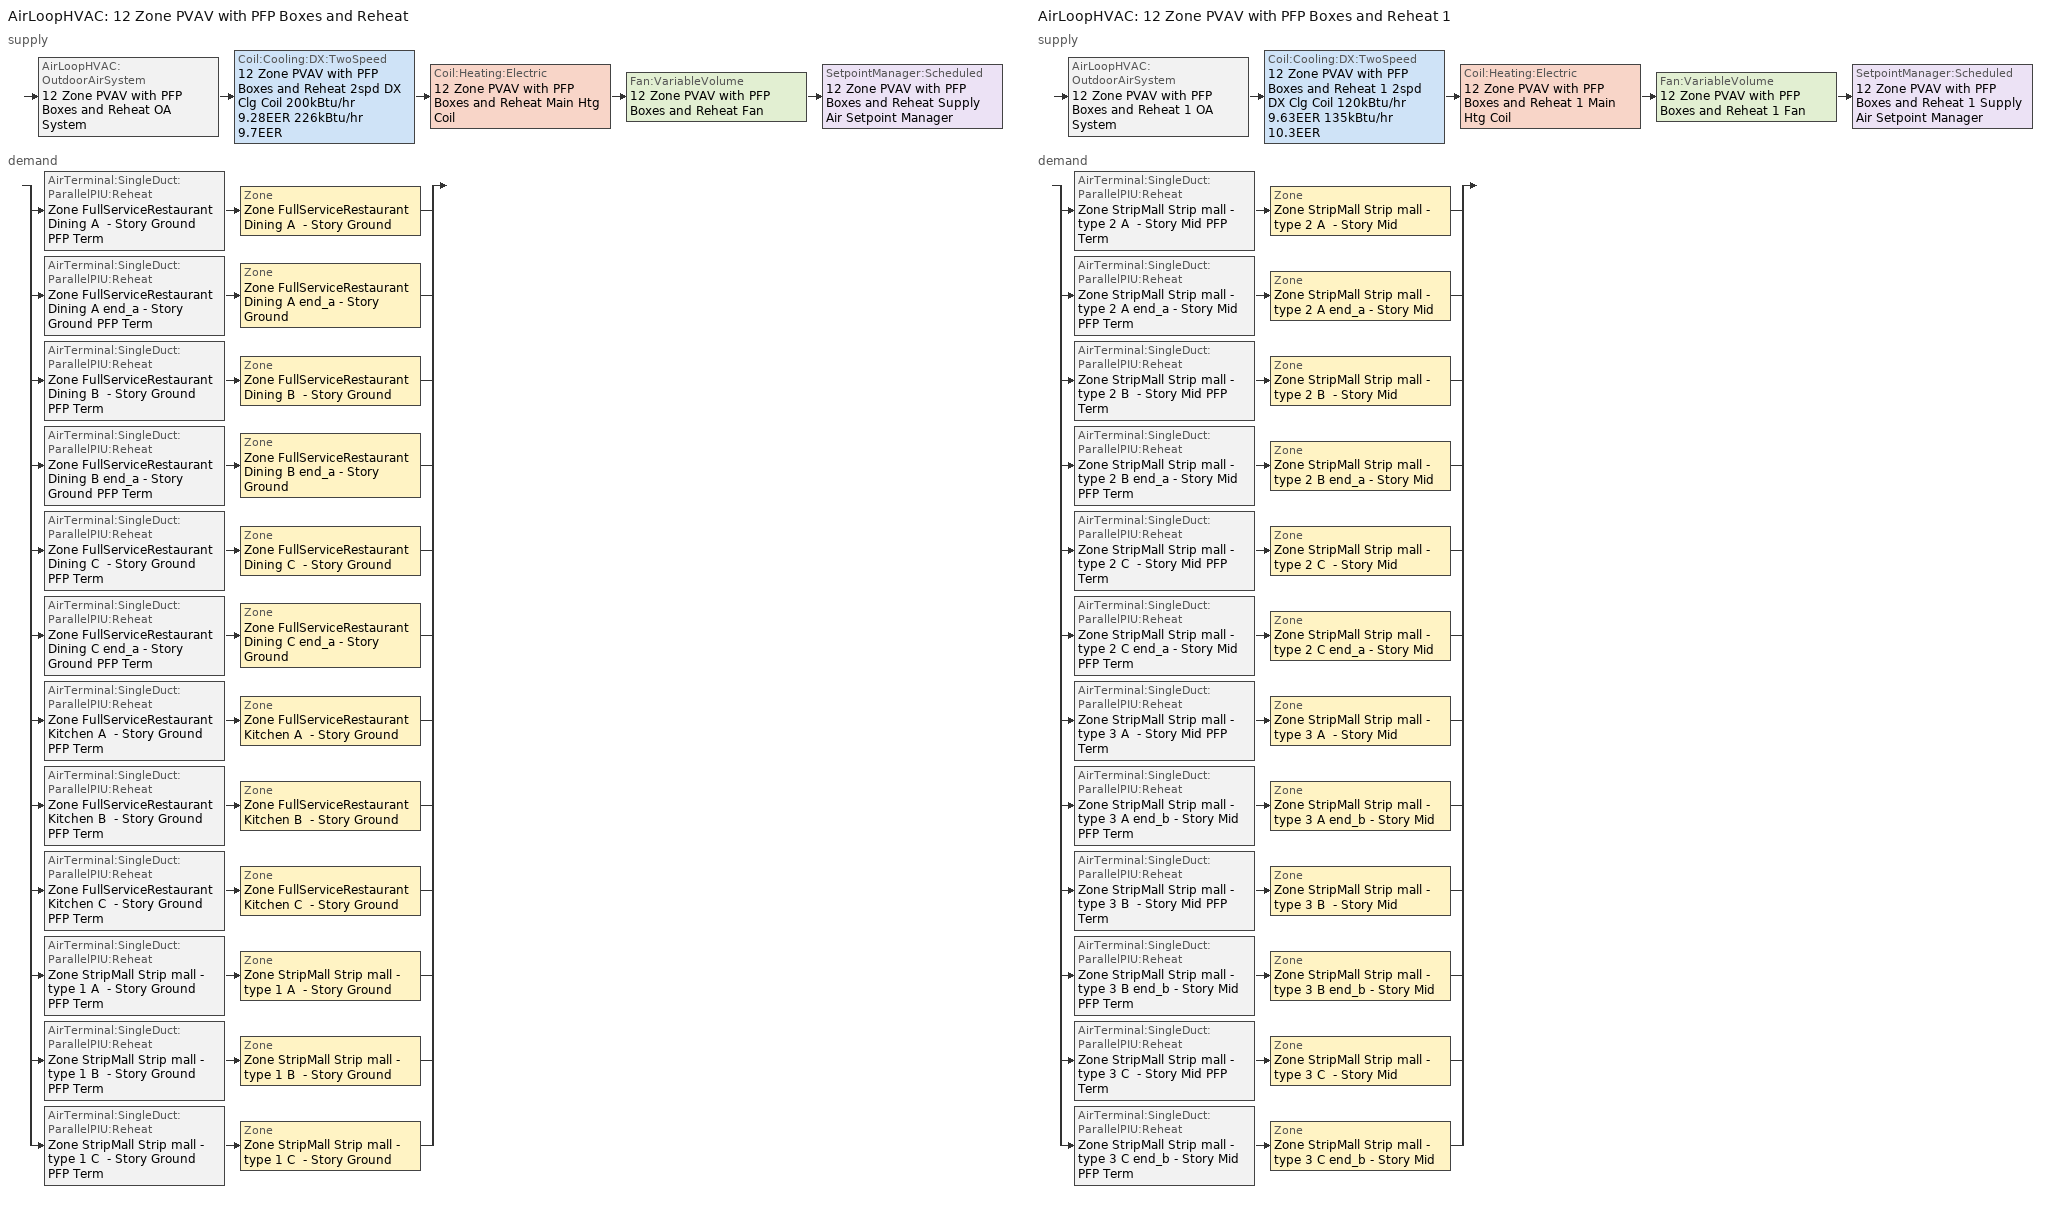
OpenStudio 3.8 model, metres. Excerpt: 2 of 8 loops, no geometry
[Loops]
AirLoopHVAC '12 Zone PVAV with PFP Boxes and Reheat'
 supply: AirLoopHVAC:OutdoorAirSystem '12 Zone PVAV with PFP Boxes and Reheat OA System' > Coil:Cooling:DX:TwoSpeed '12 Zone PVAV with PFP Boxes and Reheat 2spd DX Clg Coil 200kBtu/hr 9.28EER 226kBtu/hr 9.7EER' > Coil:Heating:Electric '12 Zone PVAV with PFP Boxes and Reheat Main Htg Coil' > Fan:VariableVolume '12 Zone PVAV with PFP Boxes and Reheat Fan' > SetpointManager:Scheduled '12 Zone PVAV with PFP Boxes and Reheat Supply Air Setpoint Manager'
 demand: split
  | AirTerminal:SingleDuct:ParallelPIU:Reheat 'Zone FullServiceRestaurant Dining A  - Story Ground PFP Term' > Zone 'Zone FullServiceRestaurant Dining A  - Story Ground'
  | AirTerminal:SingleDuct:ParallelPIU:Reheat 'Zone FullServiceRestaurant Dining A end_a - Story Ground PFP Term' > Zone 'Zone FullServiceRestaurant Dining A end_a - Story Ground'
  | AirTerminal:SingleDuct:ParallelPIU:Reheat 'Zone FullServiceRestaurant Dining B  - Story Ground PFP Term' > Zone 'Zone FullServiceRestaurant Dining B  - Story Ground'
  | AirTerminal:SingleDuct:ParallelPIU:Reheat 'Zone FullServiceRestaurant Dining B end_a - Story Ground PFP Term' > Zone 'Zone FullServiceRestaurant Dining B end_a - Story Ground'
  | AirTerminal:SingleDuct:ParallelPIU:Reheat 'Zone FullServiceRestaurant Dining C  - Story Ground PFP Term' > Zone 'Zone FullServiceRestaurant Dining C  - Story Ground'
  | AirTerminal:SingleDuct:ParallelPIU:Reheat 'Zone FullServiceRestaurant Dining C end_a - Story Ground PFP Term' > Zone 'Zone FullServiceRestaurant Dining C end_a - Story Ground'
  | AirTerminal:SingleDuct:ParallelPIU:Reheat 'Zone FullServiceRestaurant Kitchen A  - Story Ground PFP Term' > Zone 'Zone FullServiceRestaurant Kitchen A  - Story Ground'
  | AirTerminal:SingleDuct:ParallelPIU:Reheat 'Zone FullServiceRestaurant Kitchen B  - Story Ground PFP Term' > Zone 'Zone FullServiceRestaurant Kitchen B  - Story Ground'
  | AirTerminal:SingleDuct:ParallelPIU:Reheat 'Zone FullServiceRestaurant Kitchen C  - Story Ground PFP Term' > Zone 'Zone FullServiceRestaurant Kitchen C  - Story Ground'
  | AirTerminal:SingleDuct:ParallelPIU:Reheat 'Zone StripMall Strip mall - type 1 A  - Story Ground PFP Term' > Zone 'Zone StripMall Strip mall - type 1 A  - Story Ground'
  | AirTerminal:SingleDuct:ParallelPIU:Reheat 'Zone StripMall Strip mall - type 1 B  - Story Ground PFP Term' > Zone 'Zone StripMall Strip mall - type 1 B  - Story Ground'
  | AirTerminal:SingleDuct:ParallelPIU:Reheat 'Zone StripMall Strip mall - type 1 C  - Story Ground PFP Term' > Zone 'Zone StripMall Strip mall - type 1 C  - Story Ground'
AirLoopHVAC '12 Zone PVAV with PFP Boxes and Reheat 1'
 supply: AirLoopHVAC:OutdoorAirSystem '12 Zone PVAV with PFP Boxes and Reheat 1 OA System' > Coil:Cooling:DX:TwoSpeed '12 Zone PVAV with PFP Boxes and Reheat 1 2spd DX Clg Coil 120kBtu/hr 9.63EER 135kBtu/hr 10.3EER' > Coil:Heating:Electric '12 Zone PVAV with PFP Boxes and Reheat 1 Main Htg Coil' > Fan:VariableVolume '12 Zone PVAV with PFP Boxes and Reheat 1 Fan' > SetpointManager:Scheduled '12 Zone PVAV with PFP Boxes and Reheat 1 Supply Air Setpoint Manager'
 demand: split
  | AirTerminal:SingleDuct:ParallelPIU:Reheat 'Zone StripMall Strip mall - type 2 A  - Story Mid PFP Term' > Zone 'Zone StripMall Strip mall - type 2 A  - Story Mid'
  | AirTerminal:SingleDuct:ParallelPIU:Reheat 'Zone StripMall Strip mall - type 2 A end_a - Story Mid PFP Term' > Zone 'Zone StripMall Strip mall - type 2 A end_a - Story Mid'
  | AirTerminal:SingleDuct:ParallelPIU:Reheat 'Zone StripMall Strip mall - type 2 B  - Story Mid PFP Term' > Zone 'Zone StripMall Strip mall - type 2 B  - Story Mid'
  | AirTerminal:SingleDuct:ParallelPIU:Reheat 'Zone StripMall Strip mall - type 2 B end_a - Story Mid PFP Term' > Zone 'Zone StripMall Strip mall - type 2 B end_a - Story Mid'
  | AirTerminal:SingleDuct:ParallelPIU:Reheat 'Zone StripMall Strip mall - type 2 C  - Story Mid PFP Term' > Zone 'Zone StripMall Strip mall - type 2 C  - Story Mid'
  | AirTerminal:SingleDuct:ParallelPIU:Reheat 'Zone StripMall Strip mall - type 2 C end_a - Story Mid PFP Term' > Zone 'Zone StripMall Strip mall - type 2 C end_a - Story Mid'
  | AirTerminal:SingleDuct:ParallelPIU:Reheat 'Zone StripMall Strip mall - type 3 A  - Story Mid PFP Term' > Zone 'Zone StripMall Strip mall - type 3 A  - Story Mid'
  | AirTerminal:SingleDuct:ParallelPIU:Reheat 'Zone StripMall Strip mall - type 3 A end_b - Story Mid PFP Term' > Zone 'Zone StripMall Strip mall - type 3 A end_b - Story Mid'
  | AirTerminal:SingleDuct:ParallelPIU:Reheat 'Zone StripMall Strip mall - type 3 B  - Story Mid PFP Term' > Zone 'Zone StripMall Strip mall - type 3 B  - Story Mid'
  | AirTerminal:SingleDuct:ParallelPIU:Reheat 'Zone StripMall Strip mall - type 3 B end_b - Story Mid PFP Term' > Zone 'Zone StripMall Strip mall - type 3 B end_b - Story Mid'
  | AirTerminal:SingleDuct:ParallelPIU:Reheat 'Zone StripMall Strip mall - type 3 C  - Story Mid PFP Term' > Zone 'Zone StripMall Strip mall - type 3 C  - Story Mid'
  | AirTerminal:SingleDuct:ParallelPIU:Reheat 'Zone StripMall Strip mall - type 3 C end_b - Story Mid PFP Term' > Zone 'Zone StripMall Strip mall - type 3 C end_b - Story Mid'
[Sizing:Zone] Zone Cooling Design Supply Air Temperature Input Method=SupplyAirTemperature; Zone Cooling Design Supply Air Temperature {C}=12.7778; Zone Cooling Design Supply Air Temperature Difference {deltaC}=11.11; Zone Heating Design Supply Air Temperature Input Method=SupplyAirTemperature; Zone Heating Design Supply Air Temperature {C}=40; Zone Heating Design Supply Air Temperature Difference {deltaC}=11.11; Zone Cooling Design Supply Air Humidity Ratio {kg-H2O/kg-air}=0.0085; Zone Heating Design Supply Air Humidity Ratio {kg-H2O/kg-air}=0.008; Cooling Design Air Flow Method=DesignDay; Heating Design Air Flow Method=DesignDay; Account for Dedicated Outdoor Air System=No; Dedicated Outdoor Air System Control Strategy=NeutralSupplyAir; Dedicated Outdoor Air Low Setpoint Temperature for Design {C}=autosize; Dedicated Outdoor Air High Setpoint Temperature for Design {C}=autosize; Zone Load Sizing Method=Sensible Load Only No Latent Load; Zone Latent Cooling Design Supply Air Humidity Ratio Input Method=HumidityRatioDifference; Zone Cooling Design Supply Air Humidity Ratio Difference {kgWater/kgDryAir}=0.005; Zone Latent Heating Design Supply Air Humidity Ratio Input Method=HumidityRatioDifference; Zone Humidification Design Supply Air Humidity Ratio Difference {kgWater/kgDryAir}=0.005
Zone FullServiceRestaurant Dining A end_a - Story Ground; Zone FullServiceRestaurant Dining B end_a - Story Ground; Zone FullServiceRestaurant Dining C end_a - Story Ground; Zone FullServiceRestaurant Dining A  - Story Ground; Zone FullServiceRestaurant Dining B  - Story Ground; Zone FullServiceRestaurant Dining C  - Story Ground; Zone StripMall Strip mall - type 1 A  - Story Ground; Zone StripMall Strip mall - type 1 B  - Story Ground; Zone StripMall Strip mall - type 1 C  - Story Ground; Zone FullServiceRestaurant Kitchen A  - Story Ground; Zone FullServiceRestaurant Kitchen B  - Story Ground; Zone FullServiceRestaurant Kitchen C  - Story Ground; Zone StripMall Strip mall - type 2 A end_a - Story Mid; Zone StripMall Strip mall - type 2 B end_a - Story Mid; Zone StripMall Strip mall - type 2 C end_a - Story Mid; Zone StripMall Strip mall - type 2 A  - Story Mid; Zone StripMall Strip mall - type 2 B  - Story Mid; Zone StripMall Strip mall - type 2 C  - Story Mid; Zone StripMall Strip mall - type 3 A  - Story Mid; Zone StripMall Strip mall - type 3 B  - Story Mid; Zone StripMall Strip mall - type 3 C  - Story Mid; Zone StripMall Strip mall - type 3 A end_b - Story Mid; Zone StripMall Strip mall - type 3 B end_b - Story Mid; Zone StripMall Strip mall - type 3 C end_b - Story Mid
[Zone equipment]
Zone FullServiceRestaurant Dining A end_a - Story Ground: Zone FullServiceRestaurant Dining A end_a - Story Ground PFP Term
Zone FullServiceRestaurant Dining B end_a - Story Ground: Zone FullServiceRestaurant Dining B end_a - Story Ground PFP Term
Zone FullServiceRestaurant Dining C end_a - Story Ground: Zone FullServiceRestaurant Dining C end_a - Story Ground PFP Term
Zone FullServiceRestaurant Dining A  - Story Ground: Zone FullServiceRestaurant Dining A  - Story Ground PFP Term
Zone FullServiceRestaurant Dining B  - Story Ground: Zone FullServiceRestaurant Dining B  - Story Ground PFP Term
Zone FullServiceRestaurant Dining C  - Story Ground: Zone FullServiceRestaurant Dining C  - Story Ground PFP Term
Zone StripMall Strip mall - type 1 A  - Story Ground: Zone StripMall Strip mall - type 1 A  - Story Ground PFP Term
Zone StripMall Strip mall - type 1 B  - Story Ground: Zone StripMall Strip mall - type 1 B  - Story Ground PFP Term
Zone StripMall Strip mall - type 1 C  - Story Ground: Zone StripMall Strip mall - type 1 C  - Story Ground PFP Term
Zone FullServiceRestaurant Kitchen A  - Story Ground: Zone FullServiceRestaurant Kitchen A  - Story Ground Exhaust Fan, Zone FullServiceRestaurant Kitchen A  - Story Ground PFP Term
Zone FullServiceRestaurant Kitchen B  - Story Ground: Zone FullServiceRestaurant Kitchen B  - Story Ground Exhaust Fan, Zone FullServiceRestaurant Kitchen B  - Story Ground PFP Term
Zone FullServiceRestaurant Kitchen C  - Story Ground: Zone FullServiceRestaurant Kitchen C  - Story Ground Exhaust Fan, Zone FullServiceRestaurant Kitchen C  - Story Ground PFP Term
Zone StripMall Strip mall - type 2 A end_a - Story Mid: Zone StripMall Strip mall - type 2 A end_a - Story Mid PFP Term
Zone StripMall Strip mall - type 2 B end_a - Story Mid: Zone StripMall Strip mall - type 2 B end_a - Story Mid PFP Term
Zone StripMall Strip mall - type 2 C end_a - Story Mid: Zone StripMall Strip mall - type 2 C end_a - Story Mid PFP Term
Zone StripMall Strip mall - type 2 A  - Story Mid: Zone StripMall Strip mall - type 2 A  - Story Mid PFP Term
Zone StripMall Strip mall - type 2 B  - Story Mid: Zone StripMall Strip mall - type 2 B  - Story Mid PFP Term
Zone StripMall Strip mall - type 2 C  - Story Mid: Zone StripMall Strip mall - type 2 C  - Story Mid PFP Term
Zone StripMall Strip mall - type 3 A  - Story Mid: Zone StripMall Strip mall - type 3 A  - Story Mid PFP Term
Zone StripMall Strip mall - type 3 B  - Story Mid: Zone StripMall Strip mall - type 3 B  - Story Mid PFP Term
Zone StripMall Strip mall - type 3 C  - Story Mid: Zone StripMall Strip mall - type 3 C  - Story Mid PFP Term
Zone StripMall Strip mall - type 3 A end_b - Story Mid: Zone StripMall Strip mall - type 3 A end_b - Story Mid PFP Term
Zone StripMall Strip mall - type 3 B end_b - Story Mid: Zone StripMall Strip mall - type 3 B end_b - Story Mid PFP Term
Zone StripMall Strip mall - type 3 C end_b - Story Mid: Zone StripMall Strip mall - type 3 C end_b - Story Mid PFP Term
[Fan:ZoneExhaust] Availability Schedule=RestaurantSitDown Kitchen_Exhaust_SCH; Fan Total Efficiency=0.0273754; Pressure Rise {Pa}=124.544; Flow Fraction Schedule=RestaurantSitDown Kitchen_Exhaust_SCH; System Availability Manager Coupling Mode=Decoupled
Name | Maximum Flow Rate {m3/s}
Zone FullServiceRestaurant Kitchen A  - Story Ground Exhaust Fan; Zone FullServiceRestaurant Kitchen C  - Story Ground Exhaust Fan | 0.0608331
Zone FullServiceRestaurant Kitchen B  - Story Ground Exhaust Fan | 0.0811108
[SetpointManager:Scheduled] Control Variable=Temperature; Schedule=Supply Air Temp - 55.0F
Name | Setpoint Node or NodeList
12 Zone PVAV with PFP Boxes and Reheat Supply Air Setpoint Manager | 12 Zone PVAV with PFP Boxes and Reheat Supply Outlet Node
12 Zone PVAV with PFP Boxes and Reheat 1 Supply Air Setpoint Manager | 12 Zone PVAV with PFP Boxes and Reheat 1 Supply Outlet Node
[AirLoopHVAC] Design Return Air Flow Fraction of Supply Air Flow=1
Name | Availability Schedule | Design Supply Air Flow Rate {m3/s}
12 Zone PVAV with PFP Boxes and Reheat | 12 Zone PVAV with PFP Boxes and Reheat Occ Sch | 2.4072
12 Zone PVAV with PFP Boxes and Reheat 1 | 12 Zone PVAV with PFP Boxes and Reheat 1 Occ Sch | 1.30178
[Sizing:System] Type of Load to Size On=Sensible; Central Heating Maximum System Air Flow Ratio=0.3; Preheat Design Temperature {C}=7.22222; Preheat Design Humidity Ratio {kg-H2O/kg-Air}=0.008; Precool Design Temperature {C}=12.7778; Precool Design Humidity Ratio {kg-H2O/kg-Air}=0.008; Central Cooling Design Supply Air Temperature {C}=12.7778; Central Heating Design Supply Air Temperature {C}=12.7778; Sizing Option=Coincident; 100% Outdoor Air in Cooling=No; 100% Outdoor Air in Heating=No; Central Cooling Design Supply Air Humidity Ratio {kg-H2O/kg-Air}=0.0085; Central Heating Design Supply Air Humidity Ratio {kg-H2O/kg-Air}=0.008; Cooling Design Air Flow Method=DesignDay; Heating Design Air Flow Method=DesignDay; System Outdoor Air Method=ZoneSum; Zone Maximum Outdoor Air Fraction=1; Cooling Supply Air Flow Rate Per Floor Area {m3/s-m2}=0.00996765; Cooling Fraction of Autosized Cooling Supply Air Flow Rate=1; Cooling Supply Air Flow Rate Per Unit Cooling Capacity {m3/s-W}=3.94755e-05; Heating Supply Air Flow Rate Per Floor Area {m3/s-m2}=0.00996765; Heating Fraction of Autosized Heating Supply Air Flow Rate=1; Heating Fraction of Autosized Cooling Supply Air Flow Rate=1; Heating Supply Air Flow Rate Per Unit Heating Capacity {m3/s-W}=3.15882e-05; Cooling Design Capacity Method=CoolingDesignCapacity; Cooling Design Capacity Per Floor Area {W/m2}=234.7; Fraction of Autosized Cooling Design Capacity=1; Heating Design Capacity Method=HeatingDesignCapacity; Heating Design Capacity Per Floor Area {W/m2}=157; Fraction of Autosized Heating Design Capacity=1; Central Cooling Capacity Control Method=OnOff; Occupant Diversity=1
Name | Design Outdoor Air Flow Rate {m3/s} | Cooling Design Capacity {W} | Heating Design Capacity {W}
12 Zone PVAV with PFP Boxes and Reheat | 2.4072 | 39142 | 35008.41
12 Zone PVAV with PFP Boxes and Reheat 1 | 1.30178 | 17409.2 | 8655.66
[Fan:VariableVolume] Availability Schedule=Always On Discrete; Fan Power Minimum Flow Rate Input Method=Fraction; Fan Power Minimum Flow Fraction=0.25; Fan Power Minimum Air Flow Rate {m3/s}=0; Motor In Airstream Fraction=1; Fan Power Coefficient 5=0
Name | Fan Total Efficiency | Pressure Rise {Pa} | Maximum Flow Rate {m3/s} | Motor Efficiency | Fan Power Coefficient 1 | Fan Power Coefficient 2 | Fan Power Coefficient 3 | Fan Power Coefficient 4
12 Zone PVAV with PFP Boxes and Reheat Fan | 0.5915 | 1574.24 | 2.4072 | 0.91 | 0.04076 | 0.0881 | -0.0729 | 0.9437
12 Zone PVAV with PFP Boxes and Reheat 1 Fan | 0.56875 | 996.356 | 1.30178 | 0.875 | 0.189848 | 0.31447 | 0.495682 | 0
[Coil:Heating:Electric] Availability Schedule=Always On Discrete; Efficiency=1
Name | Nominal Capacity {W}
12 Zone PVAV with PFP Boxes and Reheat Main Htg Coil | 21664.7
Zone FullServiceRestaurant Dining A  - Story Ground Electric Reheat Coil | 11015.5
Zone FullServiceRestaurant Dining A end_a - Story Ground Electric Reheat Coil | 10369.9
Zone FullServiceRestaurant Dining B  - Story Ground Electric Reheat Coil | 12984.7
Zone FullServiceRestaurant Dining B end_a - Story Ground Electric Reheat Coil | 12537.9
Zone FullServiceRestaurant Dining C  - Story Ground Electric Reheat Coil | 10029.7
Zone FullServiceRestaurant Dining C end_a - Story Ground Electric Reheat Coil | 9685.46
Zone FullServiceRestaurant Kitchen A  - Story Ground Electric Reheat Coil | 6285.41
Zone FullServiceRestaurant Kitchen B  - Story Ground Electric Reheat Coil | 6683.47
Zone FullServiceRestaurant Kitchen C  - Story Ground Electric Reheat Coil | 5611.49
Zone StripMall Strip mall - type 1 A  - Story Ground Electric Reheat Coil | 1549.97
Zone StripMall Strip mall - type 1 B  - Story Ground Electric Reheat Coil | 1357.23
Zone StripMall Strip mall - type 1 C  - Story Ground Electric Reheat Coil | 1158.13
12 Zone PVAV with PFP Boxes and Reheat 1 Main Htg Coil | 10415.2
Zone StripMall Strip mall - type 2 A  - Story Mid Electric Reheat Coil | 2708.2
Zone StripMall Strip mall - type 2 A end_a - Story Mid Electric Reheat Coil | 4741.01
Zone StripMall Strip mall - type 2 B  - Story Mid Electric Reheat Coil | 2284.11
Zone StripMall Strip mall - type 2 B end_a - Story Mid Electric Reheat Coil | 4955.15
Zone StripMall Strip mall - type 2 C  - Story Mid Electric Reheat Coil | 2057.72
Zone StripMall Strip mall - type 2 C end_a - Story Mid Electric Reheat Coil | 4214.59
Zone StripMall Strip mall - type 3 A  - Story Mid Electric Reheat Coil | 2168.97
Zone StripMall Strip mall - type 3 A end_b - Story Mid Electric Reheat Coil | 4240.45
Zone StripMall Strip mall - type 3 B  - Story Mid Electric Reheat Coil | 1776.88
Zone StripMall Strip mall - type 3 B end_b - Story Mid Electric Reheat Coil | 4382.77
Zone StripMall Strip mall - type 3 C  - Story Mid Electric Reheat Coil | 1609.66
Zone StripMall Strip mall - type 3 C end_b - Story Mid Electric Reheat Coil | 3538.37
[Coil:Cooling:DX:TwoSpeed] Availability Schedule=Always On Discrete; Rated High Speed Evaporator Fan Power Per Volume Flow Rate 2017 {W/(m3/s)}=773.3; Rated High Speed Evaporator Fan Power Per Volume Flow Rate 2023 {W/(m3/s)}=934.4; Unit Internal Static Air Pressure {Pa}=773.3; Total Cooling Capacity Function of Temperature Curve=CoilClgDXQRatio_fTwbToadbSI; Total Cooling Capacity Function of Flow Fraction Curve=CoilClgDXSnglQRatio_fCFMRatio; Energy Input Ratio Function of Temperature Curve=CoilClgDXEIRRatio_fTwbToadbSI; Energy Input Ratio Function of Flow Fraction Curve=CoilClgDXSnglEIRRatio_fCFMRatio; Part Load Fraction Correlation Curve=CoilClgDXEIRRatio_fQFrac; Rated Low Speed Evaporator Fan Power Per Volume Flow Rate 2017 {W/(m3/s)}=773.3; Rated Low Speed Evaporator Fan Power Per Volume Flow Rate 2023 {W/(m3/s)}=934.4; Low Speed Total Cooling Capacity Function of Temperature Curve=CoilClgDXQRatio_fTwbToadbSI; Low Speed Energy Input Ratio Function of Temperature Curve=CoilClgDXEIRRatio_fTwbToadbSI; Condenser Type=AirCooled; Minimum Outdoor Dry-Bulb Temperature for Compressor Operation {C}=-25; High Speed Evaporative Condenser Effectiveness=0.9; High Speed Evaporative Condenser Air Flow Rate {m3/s}=Autosize; High Speed Evaporative Condenser Pump Rated Power Consumption {W}=Autosize; Low Speed Evaporative Condenser Effectiveness=0.9; Low Speed Evaporative Condenser Air Flow Rate {m3/s}=Autosize; Low Speed Evaporative Condenser Pump Rated Power Consumption {W}=Autosize; Basin Heater Capacity {W/K}=0; Basin Heater Setpoint Temperature {C}=2
Name | Rated High Speed Total Cooling Capacity {W} | Rated High Speed Sensible Heat Ratio | Rated High Speed COP {W/W} | Rated High Speed Air Flow Rate {m3/s} | Rated Low Speed Total Cooling Capacity {W} | Rated Low Speed Sensible Heat Ratio | Rated Low Speed COP {W/W} | Rated Low Speed Air Flow Rate {m3/s}
12 Zone PVAV with PFP Boxes and Reheat 2spd DX Clg Coil 200kBtu/hr 9.28EER 226kBtu/hr 9.7EER | 52764.7 | 0.741652 | 3.36599 | 2.4072 | 17586.5 | 0.69 | 3.36599 | 0.802321
12 Zone PVAV with PFP Boxes and Reheat 1 2spd DX Clg Coil 120kBtu/hr 9.63EER 135kBtu/hr 10.3EER | 22930.7 | 0.800503 | 3.56576 | 1.30178 | 7642.79 | 0.800503 | 3.56576 | 0.433882
[Controller:OutdoorAir] Economizer Control Type=FixedDryBulb; Economizer Control Action Type=ModulateFlow; Economizer Maximum Limit Dry-Bulb Temperature {C}=23.8889; Lockout Type=LockoutWithCompressor; Minimum Limit Type=FixedMinimum; High Humidity Control=No; Heat Recovery Bypass Control Type=BypassWhenWithinEconomizerLimits; Economizer Operation Staging=InterlockedWithMechanicalCooling
Name | Minimum Outdoor Air Flow Rate {m3/s} | Maximum Outdoor Air Flow Rate {m3/s} | Minimum Outdoor Air Schedule | Controller Mechanical Ventilation
12 Zone PVAV with PFP Boxes and Reheat OA Controller | 1.20629 | 2.4072 | 12 Zone PVAV with PFP Boxes and Reheat_night_ventcycle_schedule | 12 Zone PVAV with PFP Boxes and Reheat Vent Controller
12 Zone PVAV with PFP Boxes and Reheat 1 OA Controller | 0.353961 | 1.30178 | 12 Zone PVAV with PFP Boxes and Reheat 1_night_ventcycle_schedule | 12 Zone PVAV with PFP Boxes and Reheat 1 Vent Controller
[Controller:MechanicalVentilation] Availability Schedule=Always On Discrete; System Outdoor Air Method=ZoneSum
12 Zone PVAV with PFP Boxes and Reheat Vent Controller; 12 Zone PVAV with PFP Boxes and Reheat 1 Vent Controller
[AirLoopHVAC:OutdoorAirSystem]
Name | Controller
12 Zone PVAV with PFP Boxes and Reheat OA System | 12 Zone PVAV with PFP Boxes and Reheat OA Controller
12 Zone PVAV with PFP Boxes and Reheat 1 OA System | 12 Zone PVAV with PFP Boxes and Reheat 1 OA Controller
[Fan:ConstantVolume] Fan Total Efficiency=0.4675; Pressure Rise {Pa}=0; Motor Efficiency=0.85; Motor In Airstream Fraction=1
Name | Availability Schedule | Maximum Flow Rate {m3/s}
Zone FullServiceRestaurant Dining A  - Story Ground PFP Term Fan | 12 Zone PVAV with PFP Boxes and Reheat Occ Sch | 0.282815
Zone FullServiceRestaurant Dining A end_a - Story Ground PFP Term Fan | 12 Zone PVAV with PFP Boxes and Reheat Occ Sch | 0.297363
Zone FullServiceRestaurant Dining B  - Story Ground PFP Term Fan | 12 Zone PVAV with PFP Boxes and Reheat Occ Sch | 0.274453
Zone FullServiceRestaurant Dining B end_a - Story Ground PFP Term Fan | 12 Zone PVAV with PFP Boxes and Reheat Occ Sch | 0.325265
Zone FullServiceRestaurant Dining C  - Story Ground PFP Term Fan | 12 Zone PVAV with PFP Boxes and Reheat Occ Sch | 0.224409
Zone FullServiceRestaurant Dining C end_a - Story Ground PFP Term Fan | 12 Zone PVAV with PFP Boxes and Reheat Occ Sch | 0.259779
Zone FullServiceRestaurant Kitchen A  - Story Ground PFP Term Fan | 12 Zone PVAV with PFP Boxes and Reheat Occ Sch | 0.254541
Zone FullServiceRestaurant Kitchen B  - Story Ground PFP Term Fan | 12 Zone PVAV with PFP Boxes and Reheat Occ Sch | 0.253977
Zone FullServiceRestaurant Kitchen C  - Story Ground PFP Term Fan | 12 Zone PVAV with PFP Boxes and Reheat Occ Sch | 0.220673
Zone StripMall Strip mall - type 1 A  - Story Ground PFP Term Fan | 12 Zone PVAV with PFP Boxes and Reheat Occ Sch | 0.0619673
Zone StripMall Strip mall - type 1 B  - Story Ground PFP Term Fan | 12 Zone PVAV with PFP Boxes and Reheat Occ Sch | 0.0466738
Zone StripMall Strip mall - type 1 C  - Story Ground PFP Term Fan | 12 Zone PVAV with PFP Boxes and Reheat Occ Sch | 0.0421735
Zone StripMall Strip mall - type 2 A  - Story Mid PFP Term Fan | 12 Zone PVAV with PFP Boxes and Reheat 1 Occ Sch | 0.100094
Zone StripMall Strip mall - type 2 A end_a - Story Mid PFP Term Fan | 12 Zone PVAV with PFP Boxes and Reheat 1 Occ Sch | 0.190454
Zone StripMall Strip mall - type 2 B  - Story Mid PFP Term Fan | 12 Zone PVAV with PFP Boxes and Reheat 1 Occ Sch | 0.0645469
Zone StripMall Strip mall - type 2 B end_a - Story Mid PFP Term Fan | 12 Zone PVAV with PFP Boxes and Reheat 1 Occ Sch | 0.185076
Zone StripMall Strip mall - type 2 C  - Story Mid PFP Term Fan | 12 Zone PVAV with PFP Boxes and Reheat 1 Occ Sch | 0.0667165
Zone StripMall Strip mall - type 2 C end_a - Story Mid PFP Term Fan | 12 Zone PVAV with PFP Boxes and Reheat 1 Occ Sch | 0.163968
Zone StripMall Strip mall - type 3 A  - Story Mid PFP Term Fan | 12 Zone PVAV with PFP Boxes and Reheat 1 Occ Sch | 0.081026
Zone StripMall Strip mall - type 3 A end_b - Story Mid PFP Term Fan | 12 Zone PVAV with PFP Boxes and Reheat 1 Occ Sch | 0.165271
Zone StripMall Strip mall - type 3 B  - Story Mid PFP Term Fan | 12 Zone PVAV with PFP Boxes and Reheat 1 Occ Sch | 0.0502221
Zone StripMall Strip mall - type 3 B end_b - Story Mid PFP Term Fan | 12 Zone PVAV with PFP Boxes and Reheat 1 Occ Sch | 0.155956
Zone StripMall Strip mall - type 3 C  - Story Mid PFP Term Fan | 12 Zone PVAV with PFP Boxes and Reheat 1 Occ Sch | 0.0523706
Zone StripMall Strip mall - type 3 C end_b - Story Mid PFP Term Fan | 12 Zone PVAV with PFP Boxes and Reheat 1 Occ Sch | 0.129757
[AirTerminal:SingleDuct:ParallelPIU:Reheat] Availability Schedule=Always On Discrete; Maximum Hot Water or Steam Flow Rate {m3/s}=Autosize; Minimum Hot Water or Steam Flow Rate {m3/s}=0; Convergence Tolerance=0.001
Name | Maximum Primary Air Flow Rate {m3/s} | Maximum Secondary Air Flow Rate {m3/s} | Minimum Primary Air Flow Fraction | Fan On Flow Fraction | Fan | Reheat Coil
Zone FullServiceRestaurant Dining A  - Story Ground PFP Term | 0.282815 | 0.282815 | 0.594497 | 0.594497 | Zone FullServiceRestaurant Dining A  - Story Ground PFP Term Fan | Zone FullServiceRestaurant Dining A  - Story Ground Electric Reheat Coil
Zone FullServiceRestaurant Dining A end_a - Story Ground PFP Term | 0.297363 | 0.297363 | 0.478513 | 0.478513 | Zone FullServiceRestaurant Dining A end_a - Story Ground PFP Term Fan | Zone FullServiceRestaurant Dining A end_a - Story Ground Electric Reheat Coil
Zone FullServiceRestaurant Dining B  - Story Ground PFP Term | 0.274453 | 0.274453 | 0.816811 | 0.816811 | Zone FullServiceRestaurant Dining B  - Story Ground PFP Term Fan | Zone FullServiceRestaurant Dining B  - Story Ground Electric Reheat Coil
Zone FullServiceRestaurant Dining B end_a - Story Ground PFP Term | 0.325265 | 0.325265 | 0.583287 | 0.583287 | Zone FullServiceRestaurant Dining B end_a - Story Ground PFP Term Fan | Zone FullServiceRestaurant Dining B end_a - Story Ground Electric Reheat Coil
Zone FullServiceRestaurant Dining C  - Story Ground PFP Term | 0.224409 | 0.224409 | 0.749224 | 0.749224 | Zone FullServiceRestaurant Dining C  - Story Ground PFP Term Fan | Zone FullServiceRestaurant Dining C  - Story Ground Electric Reheat Coil
Zone FullServiceRestaurant Dining C end_a - Story Ground PFP Term | 0.259779 | 0.259779 | 0.547743 | 0.547743 | Zone FullServiceRestaurant Dining C end_a - Story Ground PFP Term Fan | Zone FullServiceRestaurant Dining C end_a - Story Ground Electric Reheat Coil
Zone FullServiceRestaurant Kitchen A  - Story Ground PFP Term | 0.254541 | 0.254541 | 0.160466 | 0.160466 | Zone FullServiceRestaurant Kitchen A  - Story Ground PFP Term Fan | Zone FullServiceRestaurant Kitchen A  - Story Ground Electric Reheat Coil
Zone FullServiceRestaurant Kitchen B  - Story Ground PFP Term | 0.253977 | 0.253977 | 0.214429 | 0.214429 | Zone FullServiceRestaurant Kitchen B  - Story Ground PFP Term Fan | Zone FullServiceRestaurant Kitchen B  - Story Ground Electric Reheat Coil
Zone FullServiceRestaurant Kitchen C  - Story Ground PFP Term | 0.220673 | 0.220673 | 0.185093 | 0.185093 | Zone FullServiceRestaurant Kitchen C  - Story Ground PFP Term Fan | Zone FullServiceRestaurant Kitchen C  - Story Ground Electric Reheat Coil
Zone StripMall Strip mall - type 1 A  - Story Ground PFP Term | 0.0619673 | 0.0619673 | 0.171362 | 0.171362 | Zone StripMall Strip mall - type 1 A  - Story Ground PFP Term Fan | Zone StripMall Strip mall - type 1 A  - Story Ground Electric Reheat Coil
Zone StripMall Strip mall - type 1 B  - Story Ground PFP Term | 0.0466738 | 0.0466738 | 0.303348 | 0.303348 | Zone StripMall Strip mall - type 1 B  - Story Ground PFP Term Fan | Zone StripMall Strip mall - type 1 B  - Story Ground Electric Reheat Coil
Zone StripMall Strip mall - type 1 C  - Story Ground PFP Term | 0.0421735 | 0.0421735 | 0.251789 | 0.251789 | Zone StripMall Strip mall - type 1 C  - Story Ground PFP Term Fan | Zone StripMall Strip mall - type 1 C  - Story Ground Electric Reheat Coil
Zone StripMall Strip mall - type 2 A  - Story Mid PFP Term | 0.100094 | 0.100094 | 0.238699 | 0.238699 | Zone StripMall Strip mall - type 2 A  - Story Mid PFP Term Fan | Zone StripMall Strip mall - type 2 A  - Story Mid Electric Reheat Coil
Zone StripMall Strip mall - type 2 A end_a - Story Mid PFP Term | 0.190454 | 0.190454 | 0.167266 | 0.167266 | Zone StripMall Strip mall - type 2 A end_a - Story Mid PFP Term Fan | Zone StripMall Strip mall - type 2 A end_a - Story Mid Electric Reheat Coil
Zone StripMall Strip mall - type 2 B  - Story Mid PFP Term | 0.0645469 | 0.0645469 | 0.49354 | 0.49354 | Zone StripMall Strip mall - type 2 B  - Story Mid PFP Term Fan | Zone StripMall Strip mall - type 2 B  - Story Mid Electric Reheat Coil
Zone StripMall Strip mall - type 2 B end_a - Story Mid PFP Term | 0.185076 | 0.185076 | 0.229502 | 0.229502 | Zone StripMall Strip mall - type 2 B end_a - Story Mid PFP Term Fan | Zone StripMall Strip mall - type 2 B end_a - Story Mid Electric Reheat Coil
Zone StripMall Strip mall - type 2 C  - Story Mid PFP Term | 0.0667165 | 0.0667165 | 0.358117 | 0.358117 | Zone StripMall Strip mall - type 2 C  - Story Mid PFP Term Fan | Zone StripMall Strip mall - type 2 C  - Story Mid Electric Reheat Coil
Zone StripMall Strip mall - type 2 C end_a - Story Mid PFP Term | 0.163968 | 0.163968 | 0.194285 | 0.194285 | Zone StripMall Strip mall - type 2 C end_a - Story Mid PFP Term Fan | Zone StripMall Strip mall - type 2 C end_a - Story Mid Electric Reheat Coil
Zone StripMall Strip mall - type 3 A  - Story Mid PFP Term | 0.081026 | 0.081026 | 0.229345 | 0.229345 | Zone StripMall Strip mall - type 3 A  - Story Mid PFP Term Fan | Zone StripMall Strip mall - type 3 A  - Story Mid Electric Reheat Coil
Zone StripMall Strip mall - type 3 A end_b - Story Mid PFP Term | 0.165271 | 0.165271 | 0.192752 | 0.192752 | Zone StripMall Strip mall - type 3 A end_b - Story Mid PFP Term Fan | Zone StripMall Strip mall - type 3 A end_b - Story Mid Electric Reheat Coil
Zone StripMall Strip mall - type 3 B  - Story Mid PFP Term | 0.0502221 | 0.0502221 | 0.493353 | 0.493353 | Zone StripMall Strip mall - type 3 B  - Story Mid PFP Term Fan | Zone StripMall Strip mall - type 3 B  - Story Mid Electric Reheat Coil
Zone StripMall Strip mall - type 3 B end_b - Story Mid PFP Term | 0.155956 | 0.155956 | 0.272354 | 0.272354 | Zone StripMall Strip mall - type 3 B end_b - Story Mid PFP Term Fan | Zone StripMall Strip mall - type 3 B end_b - Story Mid Electric Reheat Coil
Zone StripMall Strip mall - type 3 C  - Story Mid PFP Term | 0.0523706 | 0.0523706 | 0.354835 | 0.354835 | Zone StripMall Strip mall - type 3 C  - Story Mid PFP Term Fan | Zone StripMall Strip mall - type 3 C  - Story Mid Electric Reheat Coil
Zone StripMall Strip mall - type 3 C end_b - Story Mid PFP Term | 0.129757 | 0.129757 | 0.245509 | 0.245509 | Zone StripMall Strip mall - type 3 C end_b - Story Mid PFP Term Fan | Zone StripMall Strip mall - type 3 C end_b - Story Mid Electric Reheat Coil
[Schedule:Ruleset]
Name | Default Day Schedule | Summer Design Day Schedule | Winter Design Day Schedule
RestaurantSitDown Kitchen_Exhaust_SCH | RestaurantSitDown Kitchen_Exhaust_SCH Default | RestaurantSitDown Kitchen_Exhaust_SCH Summer Design Day | RestaurantSitDown Kitchen_Exhaust_SCH Winter Design Day
Supply Air Temp - 55.0F | Supply Air Temp - 55.0F Default
12 Zone PVAV with PFP Boxes and Reheat Occ Sch | 12 Zone PVAV with PFP Boxes and Reheat Occ Sch Default | 12 Zone PVAV with PFP Boxes and Reheat Occ Sch Summer Design Day | 12 Zone PVAV with PFP Boxes and Reheat Occ Sch Winter Design Day
12 Zone PVAV with PFP Boxes and Reheat 1 Occ Sch | 12 Zone PVAV with PFP Boxes and Reheat 1 Occ Sch Default | 12 Zone PVAV with PFP Boxes and Reheat 1 Occ Sch Summer Design Day | 12 Zone PVAV with PFP Boxes and Reheat 1 Occ Sch Winter Design Day
[Schedule:Day]
RestaurantSitDown Kitchen_Exhaust_SCH Default: Average, 10, 15, 0, 23, 0, 1, 24, 0, 0
RestaurantSitDown Kitchen_Exhaust_SCH Winter Design Day; RestaurantSitDown Kitchen_Exhaust_SCH Summer Design Day: 5, 0, 0, 24, 0, 1
RestaurantSitDown Kitchen_Exhaust_SCH Default|WntrDsn|SmrDsn|Sun|Wkdy Day; autogen Schedule Rule 19 1_day_sch: Average, 5, 0, 0, 24, 0, 1
Supply Air Temp - 55.0F Default; autogen Supply Air Temp - 55.0F 0_day_sch: Average, 24, 0, 12.7778
12 Zone PVAV with PFP Boxes and Reheat Occ Sch Default: 9, 30, 0, 20, 15, 1, 24, 0, 0
12 Zone PVAV with PFP Boxes and Reheat Occ Sch Winter Design Day; 12 Zone PVAV with PFP Boxes and Reheat Occ Sch Summer Design Day; 12 Zone PVAV with PFP Boxes and Reheat 1 Occ Sch Winter Design Day; 12 Zone PVAV with PFP Boxes and Reheat 1 Occ Sch Summer Design Day: 24, 0, 1
12 Zone PVAV with PFP Boxes and Reheat Occ Sch Saturday: 11, 45, 0, 23, 0, 1, 24, 0, 0
12 Zone PVAV with PFP Boxes and Reheat Occ Sch Sunday: 11, 45, 0, 22, 45, 1, 24, 0, 0
12 Zone PVAV with PFP Boxes and Reheat 1 Occ Sch Default: 10, 45, 0, 17, 45, 1, 24, 0, 0
12 Zone PVAV with PFP Boxes and Reheat 1 Occ Sch Saturday: 13, 0, 0, 20, 3, 1, 24, 0, 0
12 Zone PVAV with PFP Boxes and Reheat 1 Occ Sch Sunday: 15, 0, 0, 19, 52, 1, 24, 0, 0
[Schedule:Rule]
Schedule Rule 19: Schedule Ruleset=RestaurantSitDown Kitchen_Exhaust_SCH; Rule Order=0; Day Schedule=RestaurantSitDown Kitchen_Exhaust_SCH Default|WntrDsn|SmrDsn|Sun|Wkdy Day; Apply Sunday=Yes; Apply Monday=Yes; Apply Tuesday=Yes; Apply Wednesday=Yes; Apply Thursday=Yes; Apply Friday=Yes; Date Specification Type=DateRange; Start Month=1; Start Day=1; End Month=12; End Day=31
autogen Schedule Rule 19 1: Schedule Ruleset=RestaurantSitDown Kitchen_Exhaust_SCH; Rule Order=1; Day Schedule=autogen Schedule Rule 19 1_day_sch; Apply Sunday=Yes; Apply Monday=Yes; Apply Tuesday=Yes; Apply Wednesday=Yes; Apply Thursday=Yes; Apply Friday=Yes; Date Specification Type=SpecificDates; Apply Saturday=Yes; Specific Month 1=1; Specific Day 1=7; Specific Month 2=1; Specific Day 2=14; Specific Month 3=1; Specific Day 3=21; Specific Month 4=1; Specific Day 4=28; Specific Month 5=2; Specific Day 5=4; Specific Month 6=2; Specific Day 6=11; Specific Month 7=2; Specific Day 7=18; Specific Month 8=2; Specific Day 8=25; Specific Month 9=3; Specific Day 9=4; Specific Month 10=3; Specific Day 10=11; Specific Month 11=3; Specific Day 11=18; Specific Month 12=3; Specific Day 12=25; Specific Month 13=4; Specific Day 13=1; Specific Month 14=4; Specific Day 14=8; Specific Month 15=4; Specific Day 15=15; Specific Month 16=4; Specific Day 16=22; Specific Month 17=4; Specific Day 17=29; Specific Month 18=5; Specific Day 18=6; Specific Month 19=5; Specific Day 19=13; Specific Month 20=5; Specific Day 20=20; Specific Month 21=5; Specific Day 21=27; Specific Month 22=6; Specific Day 22=3; Specific Month 23=6; Specific Day 23=10; Specific Month 24=6; Specific Day 24=17; Specific Month 25=6; Specific Day 25=24; Specific Month 26=7; Specific Day 26=1; Specific Month 27=7; Specific Day 27=8; Specific Month 28=7; Specific Day 28=15; Specific Month 29=7; Specific Day 29=22; Specific Month 30=7; Specific Day 30=29; Specific Month 31=8; Specific Day 31=5; Specific Month 32=8; Specific Day 32=12; Specific Month 33=8; Specific Day 33=19; Specific Month 34=8; Specific Day 34=26; Specific Month 35=9; Specific Day 35=2; Specific Month 36=9; Specific Day 36=9; Specific Month 37=9; Specific Day 37=16; Specific Month 38=9; Specific Day 38=23; Specific Month 39=9; Specific Day 39=30; Specific Month 40=10; Specific Day 40=7; Specific Month 41=10; Specific Day 41=14; Specific Month 42=10; Specific Day 42=21; Specific Month 43=10; Specific Day 43=28; Specific Month 44=11; Specific Day 44=4; Specific Month 45=11; Specific Day 45=11; Specific Month 46=11; Specific Day 46=18; Specific Month 47=11; Specific Day 47=25; Specific Month 48=12; Specific Day 48=2; Specific Month 49=12; Specific Day 49=9; Specific Month 50=12; Specific Day 50=16; Specific Month 51=12; Specific Day 51=23; Specific Month 52=12; Specific Day 52=30
autogen Supply Air Temp - 55.0F 0: Schedule Ruleset=Supply Air Temp - 55.0F; Rule Order=0; Day Schedule=autogen Supply Air Temp - 55.0F 0_day_sch; Apply Sunday=Yes; Apply Monday=Yes; Apply Tuesday=Yes; Apply Wednesday=Yes; Apply Thursday=Yes; Apply Friday=Yes; Date Specification Type=SpecificDates; Apply Saturday=Yes; Specific Month 1=1; Specific Day 1=6; Specific Month 2=1; Specific Day 2=7; Specific Month 3=1; Specific Day 3=13; Specific Month 4=1; Specific Day 4=14; Specific Month 5=1; Specific Day 5=20; Specific Month 6=1; Specific Day 6=21; Specific Month 7=1; Specific Day 7=27; Specific Month 8=1; Specific Day 8=28; Specific Month 9=2; Specific Day 9=3; Specific Month 10=2; Specific Day 10=4; Specific Month 11=2; Specific Day 11=10; Specific Month 12=2; Specific Day 12=11; Specific Month 13=2; Specific Day 13=17; Specific Month 14=2; Specific Day 14=18; Specific Month 15=2; Specific Day 15=24; Specific Month 16=2; Specific Day 16=25; Specific Month 17=3; Specific Day 17=3; Specific Month 18=3; Specific Day 18=4; Specific Month 19=3; Specific Day 19=10; Specific Month 20=3; Specific Day 20=11; Specific Month 21=3; Specific Day 21=17; Specific Month 22=3; Specific Day 22=18; Specific Month 23=3; Specific Day 23=24; Specific Month 24=3; Specific Day 24=25; Specific Month 25=3; Specific Day 25=31; Specific Month 26=4; Specific Day 26=1; Specific Month 27=4; Specific Day 27=7; Specific Month 28=4; Specific Day 28=8; Specific Month 29=4; Specific Day 29=14; Specific Month 30=4; Specific Day 30=15; Specific Month 31=4; Specific Day 31=21; Specific Month 32=4; Specific Day 32=22; Specific Month 33=4; Specific Day 33=28; Specific Month 34=4; Specific Day 34=29; Specific Month 35=5; Specific Day 35=5; Specific Month 36=5; Specific Day 36=6; Specific Month 37=5; Specific Day 37=12; Specific Month 38=5; Specific Day 38=13; Specific Month 39=5; Specific Day 39=19; Specific Month 40=5; Specific Day 40=20; Specific Month 41=5; Specific Day 41=26; Specific Month 42=5; Specific Day 42=27; Specific Month 43=6; Specific Day 43=2; Specific Month 44=6; Specific Day 44=3; Specific Month 45=6; Specific Day 45=9; Specific Month 46=6; Specific Day 46=10; Specific Month 47=6; Specific Day 47=16; Specific Month 48=6; Specific Day 48=17; Specific Month 49=6; Specific Day 49=23; Specific Month 50=6; Specific Day 50=24; Specific Month 51=6; Specific Day 51=30; Specific Month 52=7; Specific Day 52=1; Specific Month 53=7; Specific Day 53=7; Specific Month 54=7; Specific Day 54=8; Specific Month 55=7; Specific Day 55=14; Specific Month 56=7; Specific Day 56=15; Specific Month 57=7; Specific Day 57=21; Specific Month 58=7; Specific Day 58=22; Specific Month 59=7; Specific Day 59=28; Specific Month 60=7; Specific Day 60=29; Specific Month 61=8; Specific Day 61=4; Specific Month 62=8; Specific Day 62=5; Specific Month 63=8; Specific Day 63=11; Specific Month 64=8; Specific Day 64=12; Specific Month 65=8; Specific Day 65=18; Specific Month 66=8; Specific Day 66=19; Specific Month 67=8; Specific Day 67=25; Specific Month 68=8; Specific Day 68=26; Specific Month 69=9; Specific Day 69=1; Specific Month 70=9; Specific Day 70=2; Specific Month 71=9; Specific Day 71=8; Specific Month 72=9; Specific Day 72=9; Specific Month 73=9; Specific Day 73=15; Specific Month 74=9; Specific Day 74=16; Specific Month 75=9; Specific Day 75=22; Specific Month 76=9; Specific Day 76=23; Specific Month 77=9; Specific Day 77=29; Specific Month 78=9; Specific Day 78=30; Specific Month 79=10; Specific Day 79=6; Specific Month 80=10; Specific Day 80=7; Specific Month 81=10; Specific Day 81=13; Specific Month 82=10; Specific Day 82=14; Specific Month 83=10; Specific Day 83=20; Specific Month 84=10; Specific Day 84=21; Specific Month 85=10; Specific Day 85=27; Specific Month 86=10; Specific Day 86=28; Specific Month 87=11; Specific Day 87=3; Specific Month 88=11; Specific Day 88=4; Specific Month 89=11; Specific Day 89=10; Specific Month 90=11; Specific Day 90=11; Specific Month 91=11; Specific Day 91=17; Specific Month 92=11; Specific Day 92=18; Specific Month 93=11; Specific Day 93=24; Specific Month 94=11; Specific Day 94=25; Specific Month 95=12; Specific Day 95=1; Specific Month 96=12; Specific Day 96=2; Specific Month 97=12; Specific Day 97=8; Specific Month 98=12; Specific Day 98=9; Specific Month 99=12; Specific Day 99=15; Specific Month 100=12; Specific Day 100=16; Specific Month 101=12; Specific Day 101=22; Specific Month 102=12; Specific Day 102=23; Specific Month 103=12; Specific Day 103=29; Specific Month 104=12; Specific Day 104=30
12 Zone PVAV with PFP Boxes and Reheat Occ Sch Saturday Rule: Schedule Ruleset=12 Zone PVAV with PFP Boxes and Reheat Occ Sch; Rule Order=1; Day Schedule=12 Zone PVAV with PFP Boxes and Reheat Occ Sch Saturday; Date Specification Type=DateRange; Start Month=1; Start Day=1; End Month=12; End Day=31; Apply Saturday=Yes
12 Zone PVAV with PFP Boxes and Reheat Occ Sch Sunday Rule: Schedule Ruleset=12 Zone PVAV with PFP Boxes and Reheat Occ Sch; Rule Order=0; Day Schedule=12 Zone PVAV with PFP Boxes and Reheat Occ Sch Sunday; Apply Sunday=Yes; Date Specification Type=DateRange; Start Month=1; Start Day=1; End Month=12; End Day=31
12 Zone PVAV with PFP Boxes and Reheat 1 Occ Sch Saturday Rule: Schedule Ruleset=12 Zone PVAV with PFP Boxes and Reheat 1 Occ Sch; Rule Order=1; Day Schedule=12 Zone PVAV with PFP Boxes and Reheat 1 Occ Sch Saturday; Date Specification Type=DateRange; Start Month=1; Start Day=1; End Month=12; End Day=31; Apply Saturday=Yes
12 Zone PVAV with PFP Boxes and Reheat 1 Occ Sch Sunday Rule: Schedule Ruleset=12 Zone PVAV with PFP Boxes and Reheat 1 Occ Sch; Rule Order=0; Day Schedule=12 Zone PVAV with PFP Boxes and Reheat 1 Occ Sch Sunday; Apply Sunday=Yes; Date Specification Type=DateRange; Start Month=1; Start Day=1; End Month=12; End Day=31
[Schedule:Constant] Value=1
Always On Discrete; 12 Zone PVAV with PFP Boxes and Reheat_night_ventcycle_schedule; 12 Zone PVAV with PFP Boxes and Reheat 1_night_ventcycle_schedule
[Curve:Biquadratic] Minimum Value of x=13.89; Maximum Value of x=25; Minimum Value of y=23.89; Maximum Value of y=46.11; Minimum Curve Output=0.77
Name | Coefficient1 Constant | Coefficient2 x | Coefficient3 x**2 | Coefficient4 y | Coefficient5 y**2 | Coefficient6 x*y | Maximum Curve Output
CoilClgDXQRatio_fTwbToadbSI | 0.86779 | 0.014245 | 0.000554 | -0.007569 | 3.2e-05 | -0.000191 | 1.29
CoilClgDXEIRRatio_fTwbToadbSI | 0.116709 | 0.028458 | -0.000411 | 0.021422 | 0.000162 | -0.00068 | 1.33
[Curve:Cubic]
CoilClgDXEIRRatio_fQFrac: Coefficient1 Constant=0; Coefficient2 x=5.1091; Coefficient3 x**2=-8.5515; Coefficient4 x**3=4.4744; Minimum Value of x=0.7; Maximum Value of x=1
[Curve:Quadratic]
Name | Coefficient1 Constant | Coefficient2 x | Coefficient3 x**2 | Minimum Value of x | Maximum Value of x
CoilClgDXSnglQRatio_fCFMRatio | 0.8 | 0.2 | 0 | 0.5 | 1.5
CoilClgDXSnglEIRRatio_fCFMRatio | 1.156 | -0.1816 | 0.0256 | 0 | 1
